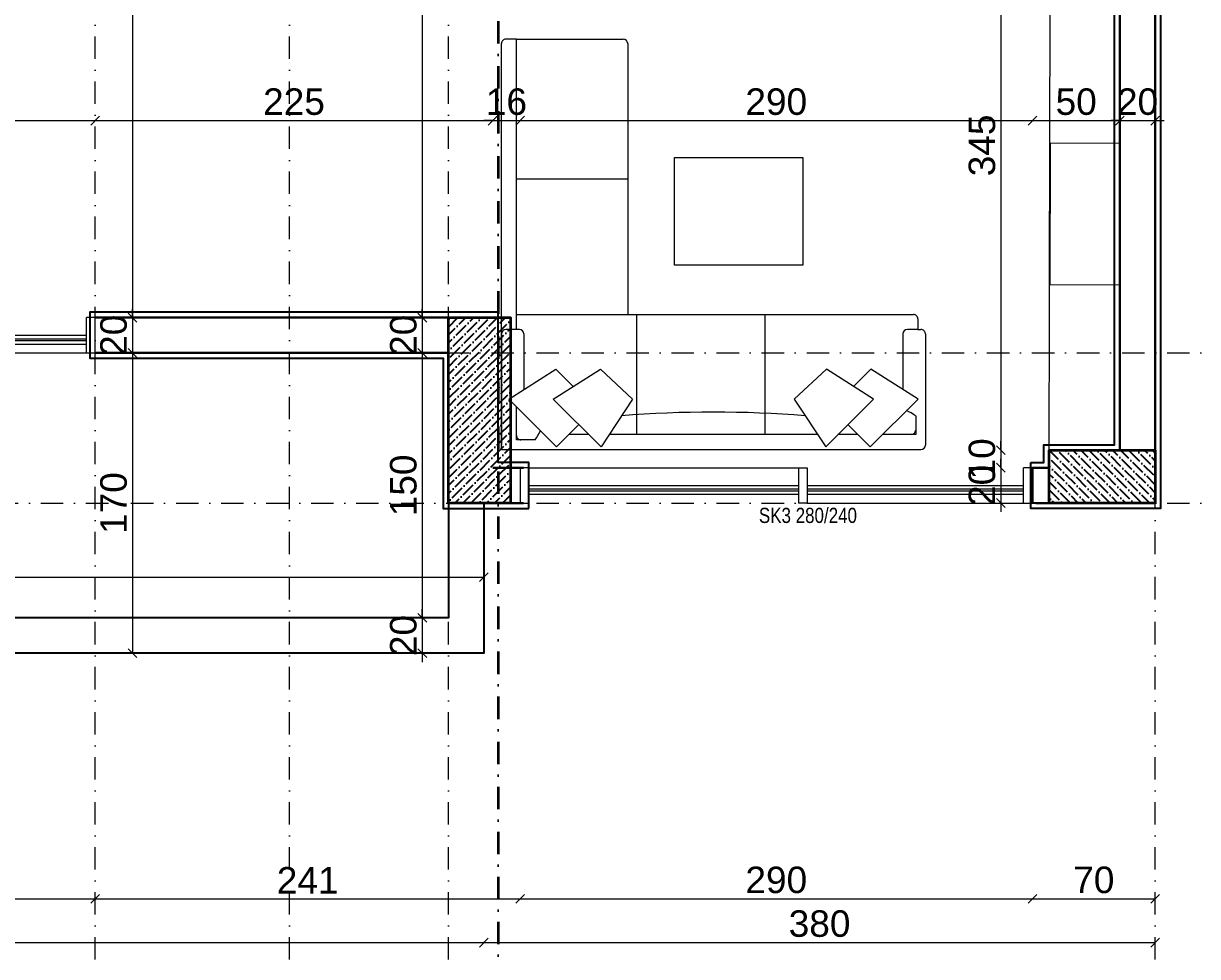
# Model space of a CAD drawing. Header units: millimetres. Extents: x 708 to 46452, y -4963 to 3960.
# Drawn here: x 13513 to 14177, y 1877 to 2405 of the extents above; entities that cross this region are included whole.
import ezdxf

# ---------------------------------------------------------------- set-up
doc = ezdxf.new("R2010")
doc.units = ezdxf.units.MM
for name, pattern in [('DASHDOT', [25.4, 12.7, -6.35, 0, -6.35]), ('DUZ', [0]), ('HIDDEN', [0.375, 0.25, -0.125])]:
    doc.linetypes.add(name, pattern=pattern)
for name, color, linetype, lineweight in [('00_DUVAR', 22, 'Continuous', 30), ('00_IC_OLCU', 139, 'Continuous', 20), ('00_KOLON', 2, 'Continuous', 35), ('00_PENCERE', 103, 'Continuous', 13), ('00_TEFRİŞ', 251, 'Continuous', 9), ('01- TEFRİŞ', 252, 'Continuous', 9), ('aks ve noktalılar', 129, 'DASHDOT', 13), ('kesit çizgisi', 4, 'DASHDOT', 35), ('ölçü yatay', 150, 'DUZ', 18)]:
    doc.layers.add(name, color=color, linetype=linetype, lineweight=lineweight)
for name, color, linetype in [('BETONARME MOTİF', 95, 'Continuous'), ('DUVARTARAMA', 7, 'Continuous'), ('PENCERE', 3, 'Continuous'), ('SIVA', 135, 'Continuous')]:
    doc.layers.add(name, color=color, linetype=linetype)
doc.styles.add('ARIAL2', font='arial.ttf', dxfattribs={"width": 0.8})
doc.styles.get("Standard").update_dxf_attribs({"font": 'arial.ttf'})
doc.dimstyles.new('ALP_OLCU', dxfattribs={"dimscale": 0, "dimtxt": 15, "dimasz": 5, "dimexe": 0.18, "dimexo": 0.06, "dimgap": 3, "dimtad": 1, "dimdec": 0, "dimrnd": 0.1, "dimzin": 9, "dimdsep": 46, "dimtxsty": 'Standard', "dimblk": 'OBLIQUE', "dimcen": 0, "dimse1": 1, "dimse2": 1, "dimclrd": 256, "dimclre": 256, "dimclrt": 53, "dimadec": 0, "dimazin": 0, "dimtfac": 1, "dimtdec": 0, "dimtix": 1, "dimtmove": 1, "dimatfit": 3, "dimldrblk": 'ARCHTICK', "dimfxl": 0.18, "dimtolj": 1, "dimlwd": -1, "dimarcsym": 0})

# ---------------------------------------------------------------- blocks, each defined once
blk = doc.blocks.new('L Koltuk Büyük Sehpalı DWG-flat-3')
at = {"layer": '00_TEFRİŞ'}
for p, q in [((-120, 2.55), (-120.01, 229.89)), ((-120, 0), (-120.01, 229.89)), ((-111.51, 232.44), (-117.46, 232.44)), ((-111.5, 68), (-111.51, 232.44)), ((-111.51, 232.44), (-51.06, 232.44)), ((-111.5, 68), (-111.51, 232.44)), ((-111.51, 212.43), (-111.51, 228.65)), ((-48.51, 229.89), (-48.51, 76.5)), ((-48.51, 229.89), (-48.51, 76.5)), ((-21.94, 104.49), (-21.94, 165.43)), ((-21.94, 165.43), (50.7, 165.43)), ((-21.94, 104.49), (-21.94, 165.43)), ((50.7, 165.43), (50.7, 104.49)), ((-48.51, 153.19), (-111.5, 153.19)), ((50.7, 104.49), (-21.94, 104.49)), ((-111.5, 76.5), (113.2, 76.5)), ((-43.5, 76.5), (29.19, 76.5)), ((-43.5, 76.5), (-43.5, 8.5)), ((-43.5, 73.95), (-43.5, 8.5)), ((29.19, 76.5), (29.19, 8.5)), ((115.75, 73.95), (115.75, 68)), ((-109.8, 68), (-117.45, 68)), ((115.75, 68), (109.8, 68)), ((115.75, 68), (117.45, 68)), ((-120, 65.45), (-120, 2.55)), ((-107.25, 65.45), (-107.25, 34.03)), ((107.25, 65.45), (107.25, 34.03)), ((120, 65.45), (120, 2.55)), ((-115.83, 28.59), (-89.2, 45.47)), ((-90.62, 28.59), (-63.98, 45.47)), ((-89.2, 45.47), (-79.42, 35.69)), ((-63.98, 45.47), (-45.79, 28.59)), ((63.98, 45.47), (45.79, 28.59)), ((90.62, 28.59), (63.98, 45.47)), ((89.19, 45.47), (79.41, 35.69)), ((115.83, 28.59), (89.19, 45.47)), ((-88.79, 1.54), (-115.83, 28.59)), ((-63.57, 1.54), (-90.62, 28.59)), ((-45.79, 28.59), (-63.57, 1.54)), ((45.79, 28.59), (63.57, 1.55)), ((63.57, 1.55), (90.62, 28.59)), ((88.79, 1.55), (115.83, 28.59)), ((88.79, 1.55), (115.83, 28.59)), ((-111.5, 5.49), (-111.5, 24.26)), ((-76.18, 14.15), (-88.79, 1.54)), ((-76.18, 14.15), (-88.79, 1.54)), ((76.18, 14.15), (88.79, 1.55)), ((114.51, 19.14), (114.51, 8.5)), ((-70.53, 8.5), (-81.83, 8.5)), ((59, 8.5), (-59, 8.5)), ((81.83, 8.5), (70.53, 8.5)), ((114.51, 8.5), (95.74, 8.5)), ((-120, 0), (117.45, 0)), ((-100.86, 5.49), (-111.5, 5.49))]:
    blk.add_line(p, q, dxfattribs=at)
for centre, radius, start, end in [((-117.46, 229.89), 2.55, 90.00105, 180.00106), ((-51.06, 229.89), 2.55, 0.00106, 90.00106), ((113.2, 73.95), 2.55, 0.00105, 90.00106), ((-117.45, 65.45), 2.55, 90.00106, 180.00106), ((-109.8, 65.45), 2.55, 0.00106, 90.00106), ((109.8, 65.45), 2.55, 90.00106, 180.00106), ((117.45, 65.45), 2.55, 0.00105, 90.00106), ((86.96, -21.73), 49.29, 56.02147, 62.9245), ((-108.95, 8.04), 2.55, 180.00106, 270.00106), ((111.96, 11.05), 2.55, 270.00106, 0.00106), ((117.45, 2.55), 2.55, 270.00106, 0.00106)]:
    blk.add_arc(centre, radius, start, end, dxfattribs=at)
for centre, major_axis, ratio, start_param, end_param in [((0, -51.24), (-221.95, 0), 0.326455, -1.807142, -1.33445), ((-141.73, 33.04), (-34.85, -34.85), 1, 1.763139, 1.883619)]:
    blk.add_ellipse(centre, major_axis=major_axis, ratio=ratio, start_param=start_param, end_param=end_param, dxfattribs=at)
blk = doc.blocks.new('SK2')
at = {"layer": '00_PENCERE', "lineweight": 15}
for p, q in [((199457.02, 67246.83), (199452.02, 67246.83)), ((199452.02, 67246.83), (199452.02, 67226.83)), ((199457.02, 67226.83), (199457.02, 67246.83)), ((199457.02, 67246.83), (199594.52, 67246.83)), ((199589.52, 67246.83), (199589.52, 67226.83)), ((199594.52, 67246.83), (199594.52, 67226.83)), ((199727.02, 67226.83), (199727.02, 67246.83)), ((199732.02, 67246.83), (199727.02, 67246.83)), ((199732.02, 67226.83), (199732.02, 67246.83)), ((199457.02, 67236.83), (199589.52, 67236.83)), ((199457.02, 67234.83), (199589.52, 67234.83)), ((199594.52, 67236.83), (199727.02, 67236.83)), ((199594.52, 67234.83), (199727.02, 67234.83)), ((199457.02, 67233.83), (199589.52, 67233.83)), ((199457.02, 67231.83), (199589.52, 67231.83)), ((199594.52, 67233.83), (199727.02, 67233.83)), ((199594.52, 67231.83), (199727.02, 67231.83)), ((199452.02, 67226.83), (199457.02, 67226.83)), ((199594.52, 67226.83), (199589.52, 67226.83)), ((199594.52, 67226.83), (199732.02, 67226.83))]:
    blk.add_line(p, q, dxfattribs=at)
at = {"layer": '00_PENCERE', "insert": (199567.17, 67215.44), "char_height": 8.5938, "width": 97.8459, "attachment_point": 7, "style": 'ARIAL2'}
blk.add_mtext('SK2 280/240', dxfattribs=at)
blk = doc.blocks.new('TRHRTH')
at = {"layer": '00_PENCERE', "lineweight": 15}
for p, q in [((7575.02, -2832.96), (7570.02, -2832.96)), ((7570.02, -2832.96), (7570.02, -2852.96)), ((7575.02, -2852.96), (7575.02, -2832.96)), ((7575.02, -2832.96), (7732.52, -2832.96)), ((7727.52, -2832.96), (7727.52, -2852.96)), ((7732.52, -2832.96), (7732.52, -2852.96)), ((7855.02, -2852.96), (7855.02, -2832.96)), ((7860.02, -2832.96), (7855.02, -2832.96)), ((7860.02, -2852.96), (7860.02, -2832.96)), ((7575.02, -2842.96), (7727.52, -2842.96)), ((7732.52, -2842.96), (7855.02, -2842.96)), ((7575.02, -2844.96), (7727.52, -2844.96)), ((7575.02, -2845.96), (7727.52, -2845.96)), ((7575.02, -2847.96), (7727.52, -2847.96)), ((7732.52, -2844.96), (7855.02, -2844.96)), ((7732.52, -2845.96), (7855.02, -2845.96)), ((7732.52, -2847.96), (7855.02, -2847.96)), ((7570.02, -2852.96), (7575.02, -2852.96)), ((7732.52, -2852.96), (7727.52, -2852.96)), ((7732.52, -2852.96), (7860.02, -2852.96))]:
    blk.add_line(p, q, dxfattribs=at)
at = {"layer": '00_PENCERE', "insert": (7705.17, -2864.35), "char_height": 8.5938, "width": 97.8459, "attachment_point": 7, "style": 'ARIAL2'}
blk.add_mtext('SK3 280/240', dxfattribs=at)
blk = doc.blocks.new('REGEG')
at = {"layer": 'DUVARTARAMA'}
h = blk.add_hatch(dxfattribs=at)
h.set_pattern_fill('ANSI36', color=8)
h.set_pattern_definition([(45, (2651.3807, -1154.9386), (1.683798, 6.173926), [7.9375, -1.5875, 0, -1.5875])])
h.paths.add_polyline_path([(3190.77, 1947.49), (3225.77, 1947.49), (3225.77, 1842.49), (3190.77, 1842.49)])
h = blk.add_hatch(dxfattribs=at)
h.set_pattern_fill('ANSI36', color=8, angle=90)
h.set_pattern_definition([(135, (6688.2042, 1293.1007), (-6.173926, 1.683798), [7.9375, -1.5875, 0, -1.5875])])
h.paths.add_polyline_path([(3530.77, 1842.49), (3530.77, 1872.49), (3590.77, 1872.49), (3590.77, 1842.49)])
at = {"layer": '00_KOLON'}
for points in [[(3190.77, 1947.49), (3225.77, 1947.49), (3225.77, 1842.49), (3190.77, 1842.49), (3190.77, 1947.49)], [(3530.77, 1842.49), (3530.77, 1872.49), (3590.77, 1872.49), (3590.77, 1842.49), (3530.77, 1842.49)]]:
    blk.add_lwpolyline(points, dxfattribs=at)
at = {"layer": 'aks ve noktalılar'}
for points in [[(2990.77, 1507.49), (2990.77, 3255.99)], [(3100.77, 1507.49), (3100.77, 3255.99)], [(3190.77, 1507.49), (3190.77, 3255.99)], [(3590.77, 1507.49), (3590.77, 3255.99)], [(2194.99, 1927.49), (3870.77, 1927.49)], [(2194.99, 1842.49), (3870.77, 1842.49)]]:
    blk.add_lwpolyline(points, dxfattribs=at)
blk = doc.blocks.new('rgeerge')
at = {"layer": 'kesit çizgisi', "lineweight": 35}
blk.add_line((-2172732.26, 772571.41), (-2172732.26, 770439.62), dxfattribs=at)
blk = doc.blocks.new('_Oblique')
at = {"color": 0, "linetype": 'ByBlock', "lineweight": -2}
blk.add_line((-0.5, -0.5), (0.5, 0.5), dxfattribs=at)
blk = doc.blocks.new('*D381')
at = {"layer": '00_IC_OLCU', "transparency": 16777216}
blk.add_line((14411.65, 2048.33), (14411.65, 3393.33), dxfattribs=at)
at = {"layer": 'Defpoints', "color": 0, "transparency": 16777216}
for p in [(14153.36, 3393.33), (14411.65, 3393.33), (13773.36, 2048.33)]:
    blk.add_point(p, dxfattribs=at)
at = {"layer": '00_IC_OLCU', "transparency": 16777216, "xscale": 5, "yscale": 5, "zscale": 5}
for p, rotation in [((14411.65, 3393.33), 90), ((14411.65, 2048.33), 270)]:
    blk.add_blockref('_Oblique', p, dxfattribs=dict(at, rotation=rotation))
at = {"layer": '00_IC_OLCU', "color": 53, "transparency": 16777216, "insert": (14400.99, 2720.83), "char_height": 15, "attachment_point": 5, "rotation": 90}
blk.add_mtext('\\A1;1345', dxfattribs=at)
blk = doc.blocks.new('_ArchTick')
at = {"color": 0, "linetype": 'ByBlock', "const_width": 0.15}
blk.add_lwpolyline([(-0.5, -0.5), (0.5, 0.5)], dxfattribs=at)
blk = doc.blocks.new('*D382')
at = {"layer": '00_IC_OLCU', "transparency": 16777216}
blk.add_line((14390.07, 2048.33), (14390.07, 2133.33), dxfattribs=at)
at = {"layer": 'Defpoints', "color": 0, "transparency": 16777216}
for p in [(14390.07, 2133.33), (14433.36, 2133.33), (13773.36, 2048.33)]:
    blk.add_point(p, dxfattribs=at)
at = {"layer": '00_IC_OLCU', "transparency": 16777216, "xscale": 5, "yscale": 5, "zscale": 5}
for p, rotation in [((14390.07, 2133.33), 90), ((14390.07, 2048.33), 270)]:
    blk.add_blockref('_Oblique', p, dxfattribs=dict(at, rotation=rotation))
at = {"layer": '00_IC_OLCU', "color": 53, "transparency": 16777216, "insert": (14379.41, 2090.83), "char_height": 15, "attachment_point": 5, "rotation": 90}
blk.add_mtext('\\A1;85', dxfattribs=at)
blk = doc.blocks.new('*D388')
at = {"layer": '00_IC_OLCU', "transparency": 16777216}
blk.add_line((14351.24, 2048.33), (14351.24, 2133.33), dxfattribs=at)
at = {"layer": 'Defpoints', "color": 0, "transparency": 16777216}
for p in [(14153.36, 2133.33), (14351.24, 2133.33), (13773.36, 2048.33)]:
    blk.add_point(p, dxfattribs=at)
at = {"layer": '00_IC_OLCU', "transparency": 16777216, "xscale": 5, "yscale": 5, "zscale": 5}
for p, rotation in [((14351.24, 2133.33), 90), ((14351.24, 2048.33), 270)]:
    blk.add_blockref('_Oblique', p, dxfattribs=dict(at, rotation=rotation))
at = {"layer": '00_IC_OLCU', "color": 53, "transparency": 16777216, "insert": (14340.58, 2090.83), "char_height": 15, "attachment_point": 5, "rotation": 90}
blk.add_mtext('\\A1;85', dxfattribs=at)
blk = doc.blocks.new('*D389')
at = {"layer": '00_IC_OLCU', "transparency": 16777216}
blk.add_line((14351.24, 2133.33), (14351.24, 3223.33), dxfattribs=at)
at = {"layer": 'Defpoints', "color": 0, "transparency": 16777216}
for p in [(14153.36, 3223.33), (14351.24, 3223.33), (14153.36, 2133.33)]:
    blk.add_point(p, dxfattribs=at)
at = {"layer": '00_IC_OLCU', "transparency": 16777216, "xscale": 5, "yscale": 5, "zscale": 5}
for p, rotation in [((14351.24, 3223.33), 90), ((14351.24, 2133.33), 270)]:
    blk.add_blockref('_Oblique', p, dxfattribs=dict(at, rotation=rotation))
at = {"layer": '00_IC_OLCU', "color": 53, "transparency": 16777216, "insert": (14340.58, 2678.33), "char_height": 15, "attachment_point": 5, "rotation": 90}
blk.add_mtext('\\A1;1090', dxfattribs=at)
blk = doc.blocks.new('*D391')
at = {"layer": '00_IC_OLCU', "transparency": 16777216}
blk.add_line((14321.72, 2048.33), (14321.72, 2508.33), dxfattribs=at)
at = {"layer": 'Defpoints', "color": 0, "transparency": 16777216}
for p in [(14143.36, 2508.33), (14321.72, 2508.33), (13773.36, 2048.33)]:
    blk.add_point(p, dxfattribs=at)
at = {"layer": '00_IC_OLCU', "transparency": 16777216, "xscale": 5, "yscale": 5, "zscale": 5}
for p, rotation in [((14321.72, 2508.33), 90), ((14321.72, 2048.33), 270)]:
    blk.add_blockref('_Oblique', p, dxfattribs=dict(at, rotation=rotation))
at = {"layer": '00_IC_OLCU', "color": 53, "transparency": 16777216, "insert": (14311.06, 2278.33), "char_height": 15, "attachment_point": 5, "rotation": 90}
blk.add_mtext('\\A1;460', dxfattribs=at)
blk = doc.blocks.new('*D396')
at = {"layer": '00_IC_OLCU', "transparency": 16777216}
blk.add_line((13013.36, 1827.03), (14153.36, 1827.03), dxfattribs=at)
at = {"layer": 'Defpoints', "color": 0, "transparency": 16777216}
for p in [(14153.36, 2133.33), (13013.36, 2048.33), (14153.36, 1827.03)]:
    blk.add_point(p, dxfattribs=at)
at = {"layer": '00_IC_OLCU', "transparency": 16777216, "xscale": 5, "yscale": 5, "zscale": 5, "rotation": 180}
blk.add_blockref('_Oblique', (13013.36, 1827.03), dxfattribs=at)
at = {"layer": '00_IC_OLCU', "transparency": 16777216, "xscale": 5, "yscale": 5, "zscale": 5}
blk.add_blockref('_Oblique', (14153.36, 1827.03), dxfattribs=at)
at = {"layer": '00_IC_OLCU', "color": 53, "transparency": 16777216, "insert": (13583.36, 1837.69), "char_height": 15, "attachment_point": 5}
blk.add_mtext('\\A1;1140', dxfattribs=at)
blk = doc.blocks.new('*D404')
at = {"layer": '00_IC_OLCU', "transparency": 16777216}
blk.add_line((13183.36, 1884.48), (13773.36, 1884.48), dxfattribs=at)
at = {"layer": 'Defpoints', "color": 0, "transparency": 16777216}
for p in [(13183.36, 2218.33), (13773.36, 2048.33), (13773.36, 1884.48)]:
    blk.add_point(p, dxfattribs=at)
at = {"layer": '00_IC_OLCU', "transparency": 16777216, "xscale": 5, "yscale": 5, "zscale": 5, "rotation": 180}
blk.add_blockref('_Oblique', (13183.36, 1884.48), dxfattribs=at)
at = {"layer": '00_IC_OLCU', "transparency": 16777216, "xscale": 5, "yscale": 5, "zscale": 5}
blk.add_blockref('_Oblique', (13773.36, 1884.48), dxfattribs=at)
at = {"layer": '00_IC_OLCU', "color": 53, "transparency": 16777216, "insert": (13478.36, 1895.13), "char_height": 15, "attachment_point": 5}
blk.add_mtext('\\A1;590', dxfattribs=at)
blk = doc.blocks.new('*D405')
at = {"layer": '00_IC_OLCU', "transparency": 16777216}
blk.add_line((13773.36, 1884.48), (14153.36, 1884.48), dxfattribs=at)
at = {"layer": 'Defpoints', "color": 0, "transparency": 16777216}
for p in [(14153.36, 2133.33), (13773.36, 2048.33), (14153.36, 1884.48)]:
    blk.add_point(p, dxfattribs=at)
at = {"layer": '00_IC_OLCU', "transparency": 16777216, "xscale": 5, "yscale": 5, "zscale": 5, "rotation": 180}
blk.add_blockref('_Oblique', (13773.36, 1884.48), dxfattribs=at)
at = {"layer": '00_IC_OLCU', "transparency": 16777216, "xscale": 5, "yscale": 5, "zscale": 5}
blk.add_blockref('_Oblique', (14153.36, 1884.48), dxfattribs=at)
at = {"layer": '00_IC_OLCU', "color": 53, "transparency": 16777216, "insert": (13963.36, 1895.14), "char_height": 15, "attachment_point": 5}
blk.add_mtext('\\A1;380', dxfattribs=at)
blk = doc.blocks.new('*D407')
at = {"layer": '00_IC_OLCU', "transparency": 16777216}
blk.add_line((13273.36, 1909.24), (13553.36, 1909.24), dxfattribs=at)
at = {"layer": 'Defpoints', "color": 0, "transparency": 16777216}
for p in [(13273.36, 2228.33), (13553.36, 2228.33), (13553.36, 1909.24)]:
    blk.add_point(p, dxfattribs=at)
at = {"layer": '00_IC_OLCU', "transparency": 16777216, "xscale": 5, "yscale": 5, "zscale": 5, "rotation": 180}
blk.add_blockref('_Oblique', (13273.36, 1909.24), dxfattribs=at)
at = {"layer": '00_IC_OLCU', "transparency": 16777216, "xscale": 5, "yscale": 5, "zscale": 5}
blk.add_blockref('_Oblique', (13553.36, 1909.24), dxfattribs=at)
at = {"layer": '00_IC_OLCU', "color": 53, "transparency": 16777216, "insert": (13413.36, 1919.9), "char_height": 15, "attachment_point": 5}
blk.add_mtext('\\A1;280', dxfattribs=at)
blk = doc.blocks.new('*D408')
at = {"layer": '00_IC_OLCU', "transparency": 16777216}
blk.add_line((13553.36, 1909.24), (13793.86, 1909.24), dxfattribs=at)
at = {"layer": 'Defpoints', "color": 0, "transparency": 16777216}
for p in [(13553.36, 2228.33), (13793.86, 2143.33), (13793.86, 1909.24)]:
    blk.add_point(p, dxfattribs=at)
at = {"layer": '00_IC_OLCU', "transparency": 16777216, "xscale": 5, "yscale": 5, "zscale": 5, "rotation": 180}
blk.add_blockref('_Oblique', (13553.36, 1909.24), dxfattribs=at)
at = {"layer": '00_IC_OLCU', "transparency": 16777216, "xscale": 5, "yscale": 5, "zscale": 5}
blk.add_blockref('_Oblique', (13793.86, 1909.24), dxfattribs=at)
at = {"layer": '00_IC_OLCU', "color": 53, "transparency": 16777216, "insert": (13673.61, 1919.77), "char_height": 15, "attachment_point": 5}
blk.add_mtext('\\A1;241', dxfattribs=at)
blk = doc.blocks.new('*D409')
at = {"layer": '00_IC_OLCU', "transparency": 16777216}
blk.add_line((13793.86, 1909.24), (14083.86, 1909.24), dxfattribs=at)
at = {"layer": 'Defpoints', "color": 0, "transparency": 16777216}
for p in [(13793.86, 2143.33), (14083.86, 2143.33), (14083.86, 1909.24)]:
    blk.add_point(p, dxfattribs=at)
at = {"layer": '00_IC_OLCU', "transparency": 16777216, "xscale": 5, "yscale": 5, "zscale": 5, "rotation": 180}
blk.add_blockref('_Oblique', (13793.86, 1909.24), dxfattribs=at)
at = {"layer": '00_IC_OLCU', "transparency": 16777216, "xscale": 5, "yscale": 5, "zscale": 5}
blk.add_blockref('_Oblique', (14083.86, 1909.24), dxfattribs=at)
at = {"layer": '00_IC_OLCU', "color": 53, "transparency": 16777216, "insert": (13938.86, 1919.9), "char_height": 15, "attachment_point": 5}
blk.add_mtext('\\A1;290', dxfattribs=at)
blk = doc.blocks.new('*D410')
at = {"layer": '00_IC_OLCU', "transparency": 16777216}
blk.add_line((14083.86, 1909.24), (14153.36, 1909.24), dxfattribs=at)
at = {"layer": 'Defpoints', "color": 0, "transparency": 16777216}
for p in [(14083.86, 2143.33), (14153.36, 2133.33), (14153.36, 1909.24)]:
    blk.add_point(p, dxfattribs=at)
at = {"layer": '00_IC_OLCU', "transparency": 16777216, "xscale": 5, "yscale": 5, "zscale": 5, "rotation": 180}
blk.add_blockref('_Oblique', (14083.86, 1909.24), dxfattribs=at)
at = {"layer": '00_IC_OLCU', "transparency": 16777216, "xscale": 5, "yscale": 5, "zscale": 5}
blk.add_blockref('_Oblique', (14153.36, 1909.24), dxfattribs=at)
at = {"layer": '00_IC_OLCU', "color": 53, "transparency": 16777216, "insert": (14118.61, 1919.9), "char_height": 15, "attachment_point": 5}
blk.add_mtext('\\A1;70', dxfattribs=at)
blk = doc.blocks.new('*D437')
at = {"layer": '00_IC_OLCU', "transparency": 16777216}
blk.add_line((14066.01, 2508.33), (14066.01, 2163.33), dxfattribs=at)
at = {"layer": 'Defpoints', "color": 0, "transparency": 16777216}
for p in [(14143.36, 2508.33), (14066.01, 2163.33), (14093.38, 2163.33)]:
    blk.add_point(p, dxfattribs=at)
at = {"layer": '00_IC_OLCU', "transparency": 16777216, "xscale": 5, "yscale": 5, "zscale": 5}
for p, rotation in [((14066.01, 2508.33), 90), ((14066.01, 2163.33), 270)]:
    blk.add_blockref('_Oblique', p, dxfattribs=dict(at, rotation=rotation))
at = {"layer": '00_IC_OLCU', "color": 53, "transparency": 16777216, "insert": (14055.35, 2335.83), "char_height": 15, "attachment_point": 5, "rotation": 90}
blk.add_mtext('\\A1;345', dxfattribs=at)
blk = doc.blocks.new('*D438')
at = {"layer": '00_IC_OLCU', "transparency": 16777216}
for p, q in [((14066.01, 2163.33), (14066.01, 2168.33)), ((14066.01, 2163.33), (14066.01, 2153.36)), ((14066.01, 2153.36), (14066.01, 2148.36))]:
    blk.add_line(p, q, dxfattribs=at)
at = {"layer": 'Defpoints', "color": 0, "transparency": 16777216}
for p in [(14093.38, 2163.33), (14066.01, 2153.36), (14093.36, 2153.36)]:
    blk.add_point(p, dxfattribs=at)
at = {"layer": '00_IC_OLCU', "transparency": 16777216, "xscale": 5, "yscale": 5, "zscale": 5}
for p, rotation in [((14066.01, 2163.33), 270), ((14066.01, 2153.36), 90)]:
    blk.add_blockref('_Oblique', p, dxfattribs=dict(at, rotation=rotation))
at = {"layer": '00_IC_OLCU', "color": 53, "transparency": 16777216, "insert": (14055.35, 2158.35), "char_height": 15, "attachment_point": 5, "rotation": 90}
blk.add_mtext('\\A1;10', dxfattribs=at)
blk = doc.blocks.new('*D439')
at = {"layer": '00_IC_OLCU', "transparency": 16777216}
for p, q in [((14066.01, 2153.36), (14066.01, 2158.36)), ((14066.01, 2153.36), (14066.01, 2133.33)), ((14066.01, 2133.33), (14066.01, 2128.33))]:
    blk.add_line(p, q, dxfattribs=at)
at = {"layer": 'Defpoints', "color": 0, "transparency": 16777216}
for p in [(14093.36, 2153.36), (14066.01, 2133.33), (14093.36, 2133.33)]:
    blk.add_point(p, dxfattribs=at)
at = {"layer": '00_IC_OLCU', "transparency": 16777216, "xscale": 5, "yscale": 5, "zscale": 5}
for p, rotation in [((14066.01, 2153.36), 270), ((14066.01, 2133.33), 90)]:
    blk.add_blockref('_Oblique', p, dxfattribs=dict(at, rotation=rotation))
at = {"layer": '00_IC_OLCU', "color": 53, "transparency": 16777216, "insert": (14055.35, 2143.35), "char_height": 15, "attachment_point": 5, "rotation": 90}
blk.add_mtext('\\A1;20', dxfattribs=at)
blk = doc.blocks.new('*D450')
at = {"layer": '00_IC_OLCU', "transparency": 16777216}
blk.add_line((13738.48, 2698.33), (13738.48, 2238.33), dxfattribs=at)
at = {"layer": 'Defpoints', "color": 0, "transparency": 16777216}
for p in [(13663.36, 2698.33), (13738.48, 2238.33), (13753.36, 2238.33)]:
    blk.add_point(p, dxfattribs=at)
at = {"layer": '00_IC_OLCU', "transparency": 16777216, "xscale": 5, "yscale": 5, "zscale": 5}
for p, rotation in [((13738.48, 2698.33), 90), ((13738.48, 2238.33), 270)]:
    blk.add_blockref('_Oblique', p, dxfattribs=dict(at, rotation=rotation))
at = {"layer": '00_IC_OLCU', "color": 53, "transparency": 16777216, "insert": (13727.82, 2468.33), "char_height": 15, "attachment_point": 5, "rotation": 90}
blk.add_mtext('\\A1;460', dxfattribs=at)
blk = doc.blocks.new('*D451')
at = {"layer": '00_IC_OLCU', "transparency": 16777216}
for p, q in [((13738.48, 2238.33), (13738.48, 2243.33)), ((13738.48, 2238.33), (13738.48, 2218.33)), ((13738.48, 2218.33), (13738.48, 2213.33))]:
    blk.add_line(p, q, dxfattribs=at)
at = {"layer": 'Defpoints', "color": 0, "transparency": 16777216}
for p in [(13753.36, 2238.33), (13738.48, 2218.33), (13753.36, 2218.33)]:
    blk.add_point(p, dxfattribs=at)
at = {"layer": '00_IC_OLCU', "transparency": 16777216, "xscale": 5, "yscale": 5, "zscale": 5}
for p, rotation in [((13738.48, 2238.33), 270), ((13738.48, 2218.33), 90)]:
    blk.add_blockref('_Oblique', p, dxfattribs=dict(at, rotation=rotation))
at = {"layer": '00_IC_OLCU', "color": 53, "transparency": 16777216, "insert": (13727.82, 2228.33), "char_height": 15, "attachment_point": 5, "rotation": 90}
blk.add_mtext('\\A1;20', dxfattribs=at)
blk = doc.blocks.new('*D452')
at = {"layer": '00_IC_OLCU', "transparency": 16777216}
blk.add_line((13738.48, 2218.33), (13738.48, 2068.33), dxfattribs=at)
at = {"layer": 'Defpoints', "color": 0, "transparency": 16777216}
for p in [(13753.36, 2218.33), (13738.48, 2068.33), (13753.36, 2068.33)]:
    blk.add_point(p, dxfattribs=at)
at = {"layer": '00_IC_OLCU', "transparency": 16777216, "xscale": 5, "yscale": 5, "zscale": 5}
for p, rotation in [((13738.48, 2218.33), 90), ((13738.48, 2068.33), 270)]:
    blk.add_blockref('_Oblique', p, dxfattribs=dict(at, rotation=rotation))
at = {"layer": '00_IC_OLCU', "color": 53, "transparency": 16777216, "insert": (13727.82, 2143.33), "char_height": 15, "attachment_point": 5, "rotation": 90}
blk.add_mtext('\\A1;150', dxfattribs=at)
blk = doc.blocks.new('*D453')
at = {"layer": '00_IC_OLCU', "transparency": 16777216}
for p, q in [((13738.48, 2068.33), (13738.48, 2073.33)), ((13738.48, 2068.33), (13738.48, 2048.33)), ((13738.48, 2048.33), (13738.48, 2043.33))]:
    blk.add_line(p, q, dxfattribs=at)
at = {"layer": 'Defpoints', "color": 0, "transparency": 16777216}
for p in [(13753.36, 2068.33), (13738.48, 2048.33), (13773.36, 2048.33)]:
    blk.add_point(p, dxfattribs=at)
at = {"layer": '00_IC_OLCU', "transparency": 16777216, "xscale": 5, "yscale": 5, "zscale": 5}
for p, rotation in [((13738.48, 2068.33), 270), ((13738.48, 2048.33), 90)]:
    blk.add_blockref('_Oblique', p, dxfattribs=dict(at, rotation=rotation))
at = {"layer": '00_IC_OLCU', "color": 53, "transparency": 16777216, "insert": (13727.82, 2058.33), "char_height": 15, "attachment_point": 5, "rotation": 90}
blk.add_mtext('\\A1;20', dxfattribs=at)
blk = doc.blocks.new('*D459')
at = {"layer": '00_IC_OLCU', "transparency": 16777216}
blk.add_line((13574.45, 2718.14), (13574.45, 2238.33), dxfattribs=at)
at = {"layer": 'Defpoints', "color": 0, "transparency": 16777216}
for p in [(13583.36, 2718.14, 0), (13553.36, 2238.33), (13574.45, 2238.33)]:
    blk.add_point(p, dxfattribs=at)
at = {"layer": '00_IC_OLCU', "transparency": 16777216, "xscale": 5, "yscale": 5, "zscale": 5}
for p, rotation in [((13574.45, 2718.14), 90), ((13574.45, 2238.33), 270)]:
    blk.add_blockref('_Oblique', p, dxfattribs=dict(at, rotation=rotation))
at = {"layer": '00_IC_OLCU', "color": 53, "transparency": 16777216, "insert": (13563.79, 2478.23), "char_height": 15, "attachment_point": 5, "rotation": 90}
blk.add_mtext('\\A1;480', dxfattribs=at)
blk = doc.blocks.new('*D460')
at = {"layer": '00_IC_OLCU', "transparency": 16777216}
for p, q in [((13574.45, 2238.33), (13574.45, 2243.33)), ((13574.45, 2238.33), (13574.45, 2218.33)), ((13574.45, 2218.33), (13574.45, 2213.33))]:
    blk.add_line(p, q, dxfattribs=at)
at = {"layer": 'Defpoints', "color": 0, "transparency": 16777216}
for p in [(13553.36, 2238.33), (13553.36, 2218.33), (13574.45, 2218.33)]:
    blk.add_point(p, dxfattribs=at)
at = {"layer": '00_IC_OLCU', "transparency": 16777216, "xscale": 5, "yscale": 5, "zscale": 5}
for p, rotation in [((13574.45, 2238.33), 270), ((13574.45, 2218.33), 90)]:
    blk.add_blockref('_Oblique', p, dxfattribs=dict(at, rotation=rotation))
at = {"layer": '00_IC_OLCU', "color": 53, "transparency": 16777216, "insert": (13563.79, 2228.33), "char_height": 15, "attachment_point": 5, "rotation": 90}
blk.add_mtext('\\A1;20', dxfattribs=at)
blk = doc.blocks.new('*D461')
at = {"layer": '00_IC_OLCU', "transparency": 16777216}
blk.add_line((13574.45, 2218.33), (13574.45, 2048.33), dxfattribs=at)
at = {"layer": 'Defpoints', "color": 0, "transparency": 16777216}
for p in [(13553.36, 2218.33), (13574.45, 2048.33), (13574.45, 2048.33)]:
    blk.add_point(p, dxfattribs=at)
at = {"layer": '00_IC_OLCU', "transparency": 16777216, "xscale": 5, "yscale": 5, "zscale": 5}
for p, rotation in [((13574.45, 2218.33), 90), ((13574.45, 2048.33), 270)]:
    blk.add_blockref('_Oblique', p, dxfattribs=dict(at, rotation=rotation))
at = {"layer": '00_IC_OLCU', "color": 53, "transparency": 16777216, "insert": (13563.79, 2133.33), "char_height": 15, "attachment_point": 5, "rotation": 90}
blk.add_mtext('\\A1;170', dxfattribs=at)
blk = doc.blocks.new('*D519')
at = {"layer": '00_IC_OLCU', "transparency": 16777216}
blk.add_line((13273.36, 2349.86), (13553.36, 2349.86), dxfattribs=at)
at = {"layer": 'Defpoints', "color": 0, "transparency": 16777216}
for p in [(13553.36, 2349.86), (13273.36, 2238.33), (13553.36, 2238.33)]:
    blk.add_point(p, dxfattribs=at)
at = {"layer": '00_IC_OLCU', "transparency": 16777216, "xscale": 5, "yscale": 5, "zscale": 5, "rotation": 180}
blk.add_blockref('_Oblique', (13273.36, 2349.86), dxfattribs=at)
at = {"layer": '00_IC_OLCU', "transparency": 16777216, "xscale": 5, "yscale": 5, "zscale": 5}
blk.add_blockref('_Oblique', (13553.36, 2349.86), dxfattribs=at)
at = {"layer": '00_IC_OLCU', "color": 53, "transparency": 16777216, "insert": (13413.36, 2360.52), "char_height": 15, "attachment_point": 5}
blk.add_mtext('\\A1;280', dxfattribs=at)
blk = doc.blocks.new('*D520')
at = {"layer": '00_IC_OLCU', "transparency": 16777216}
blk.add_line((13553.36, 2349.86), (13778.36, 2349.86), dxfattribs=at)
at = {"layer": 'Defpoints', "color": 0, "transparency": 16777216}
for p in [(13778.36, 2349.86), (13553.36, 2238.33), (13778.36, 2238.33)]:
    blk.add_point(p, dxfattribs=at)
at = {"layer": '00_IC_OLCU', "transparency": 16777216, "xscale": 5, "yscale": 5, "zscale": 5, "rotation": 180}
blk.add_blockref('_Oblique', (13553.36, 2349.86), dxfattribs=at)
at = {"layer": '00_IC_OLCU', "transparency": 16777216, "xscale": 5, "yscale": 5, "zscale": 5}
blk.add_blockref('_Oblique', (13778.36, 2349.86), dxfattribs=at)
at = {"layer": '00_IC_OLCU', "color": 53, "transparency": 16777216, "insert": (13665.86, 2360.52), "char_height": 15, "attachment_point": 5}
blk.add_mtext('\\A1;225', dxfattribs=at)
blk = doc.blocks.new('*D521')
at = {"layer": '00_IC_OLCU', "transparency": 16777216}
for p, q in [((13778.36, 2349.86), (13773.36, 2349.86)), ((13778.36, 2349.86), (13793.86, 2349.86)), ((13793.86, 2349.86), (13798.86, 2349.86))]:
    blk.add_line(p, q, dxfattribs=at)
at = {"layer": 'Defpoints', "color": 0, "transparency": 16777216}
for p in [(13793.86, 2349.86), (13778.36, 2238.33), (13793.86, 2153.33)]:
    blk.add_point(p, dxfattribs=at)
at = {"layer": '00_IC_OLCU', "transparency": 16777216, "xscale": 5, "yscale": 5, "zscale": 5}
blk.add_blockref('_Oblique', (13778.36, 2349.86), dxfattribs=at)
at = {"layer": '00_IC_OLCU', "transparency": 16777216, "xscale": 5, "yscale": 5, "zscale": 5, "rotation": 180}
blk.add_blockref('_Oblique', (13793.86, 2349.86), dxfattribs=at)
at = {"layer": '00_IC_OLCU', "color": 53, "transparency": 16777216, "insert": (13786.11, 2360.52), "char_height": 15, "attachment_point": 5}
blk.add_mtext('\\A1;16', dxfattribs=at)
blk = doc.blocks.new('*D522')
at = {"layer": '00_IC_OLCU', "transparency": 16777216}
blk.add_line((13793.86, 2349.86), (14083.86, 2349.86), dxfattribs=at)
at = {"layer": 'Defpoints', "color": 0, "transparency": 16777216}
for p in [(14083.86, 2349.86), (13793.86, 2153.33), (14083.86, 2153.33)]:
    blk.add_point(p, dxfattribs=at)
at = {"layer": '00_IC_OLCU', "transparency": 16777216, "xscale": 5, "yscale": 5, "zscale": 5, "rotation": 180}
blk.add_blockref('_Oblique', (13793.86, 2349.86), dxfattribs=at)
at = {"layer": '00_IC_OLCU', "transparency": 16777216, "xscale": 5, "yscale": 5, "zscale": 5}
blk.add_blockref('_Oblique', (14083.86, 2349.86), dxfattribs=at)
at = {"layer": '00_IC_OLCU', "color": 53, "transparency": 16777216, "insert": (13938.86, 2360.52), "char_height": 15, "attachment_point": 5}
blk.add_mtext('\\A1;290', dxfattribs=at)
blk = doc.blocks.new('*D523')
at = {"layer": '00_IC_OLCU', "transparency": 16777216}
blk.add_line((14083.86, 2349.86), (14133.36, 2349.86), dxfattribs=at)
at = {"layer": 'Defpoints', "color": 0, "transparency": 16777216}
for p in [(14133.36, 2349.86), (14133.36, 2163.33), (14083.86, 2153.33)]:
    blk.add_point(p, dxfattribs=at)
at = {"layer": '00_IC_OLCU', "transparency": 16777216, "xscale": 5, "yscale": 5, "zscale": 5, "rotation": 180}
blk.add_blockref('_Oblique', (14083.86, 2349.86), dxfattribs=at)
at = {"layer": '00_IC_OLCU', "transparency": 16777216, "xscale": 5, "yscale": 5, "zscale": 5}
blk.add_blockref('_Oblique', (14133.36, 2349.86), dxfattribs=at)
at = {"layer": '00_IC_OLCU', "color": 53, "transparency": 16777216, "insert": (14108.61, 2360.52), "char_height": 15, "attachment_point": 5}
blk.add_mtext('\\A1;50', dxfattribs=at)
blk = doc.blocks.new('*D524')
at = {"layer": '00_IC_OLCU', "transparency": 16777216}
for p, q in [((14133.36, 2349.86), (14128.36, 2349.86)), ((14133.36, 2349.86), (14153.36, 2349.86)), ((14153.36, 2349.86), (14158.36, 2349.86))]:
    blk.add_line(p, q, dxfattribs=at)
at = {"layer": 'Defpoints', "color": 0, "transparency": 16777216}
for p in [(14153.36, 2349.86), (14133.36, 2163.33), (14153.36, 2163.33)]:
    blk.add_point(p, dxfattribs=at)
at = {"layer": '00_IC_OLCU', "transparency": 16777216, "xscale": 5, "yscale": 5, "zscale": 5}
blk.add_blockref('_Oblique', (14133.36, 2349.86), dxfattribs=at)
at = {"layer": '00_IC_OLCU', "transparency": 16777216, "xscale": 5, "yscale": 5, "zscale": 5, "rotation": 180}
blk.add_blockref('_Oblique', (14153.36, 2349.86), dxfattribs=at)
at = {"layer": '00_IC_OLCU', "color": 53, "transparency": 16777216, "insert": (14143.36, 2360.52), "char_height": 15, "attachment_point": 5}
blk.add_mtext('\\A1;20', dxfattribs=at)
blk = doc.blocks.new('*D525')
at = {"layer": '00_IC_OLCU', "transparency": 16777216}
blk.add_line((13013.36, 2091.37), (13773.36, 2091.37), dxfattribs=at)
at = {"layer": 'Defpoints', "color": 0, "transparency": 16777216}
for p in [(13773.36, 2091.37), (13013.36, 2048.33), (13773.36, 2048.33)]:
    blk.add_point(p, dxfattribs=at)
at = {"layer": '00_IC_OLCU', "transparency": 16777216, "xscale": 5, "yscale": 5, "zscale": 5, "rotation": 180}
blk.add_blockref('_Oblique', (13013.36, 2091.37), dxfattribs=at)
at = {"layer": '00_IC_OLCU', "transparency": 16777216, "xscale": 5, "yscale": 5, "zscale": 5}
blk.add_blockref('_Oblique', (13773.36, 2091.37), dxfattribs=at)
at = {"layer": '00_IC_OLCU', "color": 53, "transparency": 16777216, "insert": (13393.36, 2102.03), "char_height": 15, "attachment_point": 5}
blk.add_mtext('\\A1;760', dxfattribs=at)
blk = doc.blocks.new('FWEFWFE')
at = {"layer": '00_IC_OLCU'}
for base, p1, p2, picture, middle in [((14411.65, 3393.33), (13773.36, 2048.33), (14153.36, 3393.33), '*D381', (14400.99, 2720.83)), ((14351.24, 3223.33), (14153.36, 2133.33), (14153.36, 3223.33), '*D389', (14340.58, 2678.33)), ((13574.45, 2238.33), (13583.36, 2718.14, 0), (13553.36, 2238.33), '*D459', (13563.79, 2478.23)), ((13738.48, 2238.33), (13663.36, 2698.33), (13753.36, 2238.33), '*D450', (13727.82, 2468.33)), ((14321.72, 2508.33), (13773.36, 2048.33), (14143.36, 2508.33), '*D391', (14311.06, 2278.33)), ((14066.01, 2163.33), (14143.36, 2508.33), (14093.38, 2163.33), '*D437', (14055.35, 2335.83)), ((13574.45, 2218.33), (13553.36, 2238.33), (13553.36, 2218.33), '*D460', (13563.79, 2228.33)), ((13738.48, 2218.33), (13753.36, 2238.33), (13753.36, 2218.33), '*D451', (13727.82, 2228.33)), ((13574.45, 2048.33), (13553.36, 2218.33), (13574.45, 2048.33), '*D461', (13563.79, 2133.33)), ((13738.48, 2068.33), (13753.36, 2218.33), (13753.36, 2068.33), '*D452', (13727.82, 2143.33)), ((14066.01, 2153.36), (14093.38, 2163.33), (14093.36, 2153.36), '*D438', (14055.35, 2158.35)), ((14066.01, 2133.33), (14093.36, 2153.36), (14093.36, 2133.33), '*D439', (14055.35, 2143.35)), ((14390.07, 2133.33), (13773.36, 2048.33), (14433.36, 2133.33), '*D382', (14379.41, 2090.83)), ((14351.24, 2133.33), (13773.36, 2048.33), (14153.36, 2133.33), '*D388', (14340.58, 2090.83)), ((13738.48, 2048.33), (13753.36, 2068.33), (13773.36, 2048.33), '*D453', (13727.82, 2058.33))]:
    dim = blk.add_linear_dim(base=base, p1=p1, p2=p2, angle=90, dimstyle='ALP_OLCU', override={"dimscale": 1}, dxfattribs=at)
    dim.commit()
    dim.dimension.update_dxf_attribs({"geometry": picture, "text_midpoint": middle})
for base, p1, p2, picture, middle in [((13553.36, 2349.86), (13273.36, 2238.33), (13553.36, 2238.33), '*D519', (13413.36, 2360.52)), ((13778.36, 2349.86), (13553.36, 2238.33), (13778.36, 2238.33), '*D520', (13665.86, 2360.52)), ((13793.86420035, 2349.86254486), (13778.36420035, 2238.33006802), (13793.86420035, 2153.33006802), '*D521', (13786.11420035, 2360.52113968)), ((14083.86, 2349.86), (13793.86, 2153.33), (14083.86, 2153.33), '*D522', (13938.86, 2360.52)), ((14133.36420035, 2349.86254486), (14083.86420035, 2153.33006802), (14133.36420035, 2163.33006802), '*D523', (14108.61420035, 2360.52113968)), ((14153.36, 2349.86), (14133.36, 2163.33), (14153.36, 2163.33), '*D524', (14143.36, 2360.52)), ((13553.36, 1909.24), (13273.36, 2228.33), (13553.36, 2228.33), '*D407', (13413.36, 1919.9)), ((13793.86420035, 1909.23983836), (13553.36420035, 2228.33006802), (13793.86420035, 2143.33006802), '*D408', (13673.61420035, 1919.77053413)), ((13773.36, 1884.48), (13183.36, 2218.33), (13773.36, 2048.33), '*D404', (13478.36, 1895.13)), ((14083.86, 1909.24), (13793.86, 2143.33), (14083.86, 2143.33), '*D409', (13938.86, 1919.9)), ((14153.36420035, 1909.23983836), (14083.86420035, 2143.33006802), (14153.36420035, 2133.33006802), '*D410', (14118.61420035, 1919.89843317)), ((14153.36, 1827.03), (13013.36, 2048.33), (14153.36, 2133.33), '*D396', (13583.36, 1837.69)), ((14153.36, 1884.48), (13773.36, 2048.33), (14153.36, 2133.33), '*D405', (13963.36, 1895.14)), ((13773.36, 2091.37), (13013.36, 2048.33), (13773.36, 2048.33), '*D525', (13393.36, 2102.03))]:
    dim = blk.add_linear_dim(base=base, p1=p1, p2=p2, dimstyle='ALP_OLCU', override={"dimscale": 1}, dxfattribs=at)
    dim.commit()
    dim.dimension.update_dxf_attribs({"geometry": picture, "text_midpoint": middle})

msp = doc.modelspace()

# ---------------------------------------------------------------- linework, layer by layer
for points in [[(13773.364, 2133.33), (13773.364, 2048.33), (13013.364, 2048.33), (13013.364, 2558.33), (13183.364, 2558.33)], [(13753.364, 2133.33), (13753.364, 2068.33), (13033.364, 2068.33), (13033.364, 2538.33), (13183.364, 2538.33)]]:
    msp.add_lwpolyline(points)
at = {"layer": '00_DUVAR'}
for p, q in [((14133.364, 2508.33), (14133.364, 2163.33)), ((13773.364, 2238.33), (13553.364, 2238.33)), ((13598.364, 2238.33), (13598.364, 2238.33)), ((13753.364, 2218.33), (13553.364, 2218.33)), ((13753.364, 2133.33), (13753.364, 2218.33)), ((13795.864, 2153.33), (13778.364, 2153.33)), ((14093.364, 2153.33), (14083.864, 2153.33)), ((13795.864, 2133.33), (13753.364, 2133.33)), ((14153.364, 2133.33), (14085.864, 2133.33))]:
    msp.add_line(p, q, dxfattribs=at)
msp.add_lwpolyline([(14153.364, 2508.33), (14153.364, 2133.33)], dxfattribs=at)
at = {"layer": '01- TEFRİŞ'}
for points in [[(14093.696, 2337.004), (14094.086, 2488.432), (14134.086, 2488.329)], [(14093.364, 2153.33), (14093.364, 2153.33), (14093.722, 2347.314)], [(14133.98, 2336.9), (14093.98, 2337.055), (14093.722, 2257.055), (14133.722, 2256.901)]]:
    msp.add_lwpolyline(points, dxfattribs=at)
at = {"layer": 'SIVA'}
for p, q in [((14083.864, 2153.33), (14083.864, 2133.33)), ((14153.364, 2133.33), (14083.864, 2133.33)), ((14085.864, 2133.33), (14153.364, 2133.33))]:
    msp.add_line(p, q, dxfattribs=at)
for points in [[(14082.907, 2156.336), (14090.37, 2156.303), (14090.388, 2166.33), (14130.364, 2166.33), (14130.364, 2511.33), (14156.364, 2511.33), (14156.364, 2130.33), (14082.859, 2130.33)], [(13798.864, 2130.33), (13798.864, 2156.33), (13781.364, 2156.33), (13781.364, 2241.33), (13550.364, 2241.33), (13550.364, 2215.33), (13750.364, 2215.33), (13750.364, 2130.33)]]:
    msp.add_lwpolyline(points, close=True, dxfattribs=at)

# ---------------------------------------------------------------- block references
at = {"linetype": 'HIDDEN'}
msp.add_blockref('rgeerge', (2186513.658, -768813.682), dxfattribs=at)
at = {"layer": '00_DUVAR'}
msp.add_blockref('SK2', (-186178.653, -65008.503), dxfattribs=at)
at = {"layer": '00_IC_OLCU'}
msp.add_blockref('REGEG', (10562.591, 290.837), dxfattribs=at)
at = {"layer": 'BETONARME MOTİF'}
msp.add_blockref('L Koltuk Büyük Sehpalı DWG-flat-3', (13903.253, 2163.612), dxfattribs=at)
at = {"layer": 'PENCERE'}
msp.add_blockref('TRHRTH', (6223.846, 4986.286), dxfattribs=at)
at = {"layer": 'ölçü yatay'}
msp.add_blockref('FWEFWFE', (0, 0), dxfattribs=at)

doc.saveas('drawing.dxf')
